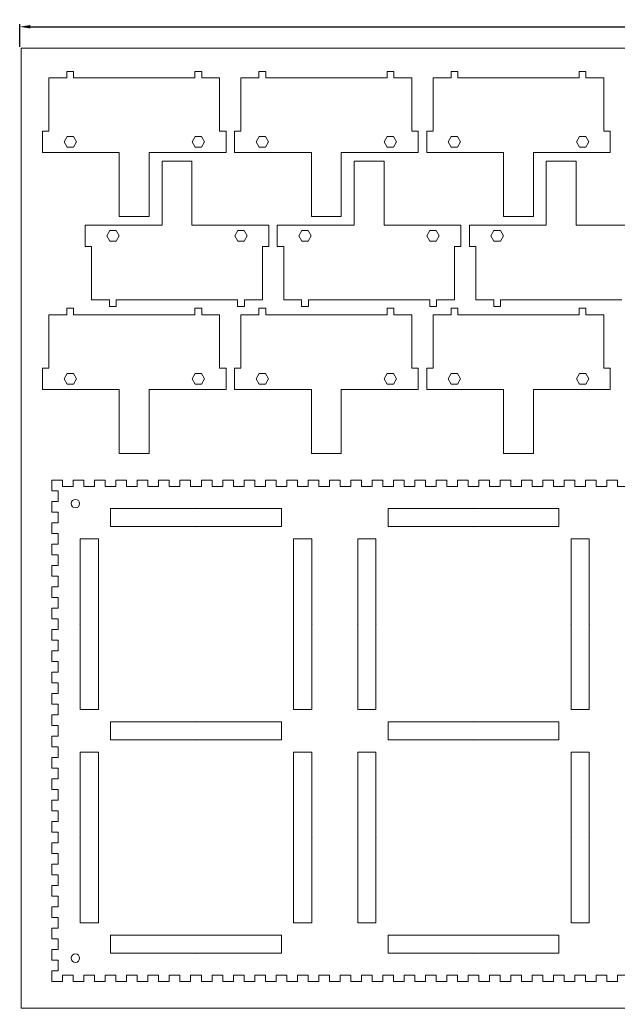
# Model space of a CAD drawing. Header units: millimetres. Extents: x -1 to 634, y 0 to 463.
# Drawn here: x -0.6 to 279.7, y 0 to 463.3 of the extents above; entities that cross this region are included whole.
import ezdxf

# ---------------------------------------------------------------- set-up
doc = ezdxf.new("R2010")
doc.units = ezdxf.units.MM
doc.header["$MEASUREMENT"] = 0
doc.layers.get('0').update_dxf_attribs({"linetype": 'CONTINUOUS', "lineweight": 0})
doc.layers.get('Defpoints').update_dxf_attribs({"linetype": 'CONTINUOUS'})
doc.styles.get("Standard").update_dxf_attribs({"font": 'txt', "width": 0.75})
doc.dimstyles.get("Standard").update_dxf_attribs({"dimtxt": 2.5, "dimasz": 2.5, "dimexe": 1.25, "dimexo": 0.625, "dimtad": 1, "dimtxsty": 'Standard', "dimcen": 2.5, "dimadec": 0, "dimazin": 0, "dimtfac": 1, "dimtmove": 0, "dimatfit": 3, "dimfxl": 1, "dimarcsym": 0})

# ---------------------------------------------------------------- blocks, each defined once
blk = doc.blocks.new('*D1')
at = {"color": 0, "linetype": 'Continuous', "lineweight": -2, "transparency": 16777216}
for p, q in [((-0.62, 450.62), (-0.62, 461.25)), ((4.38, 460), (287.12, 460)), ((594.38, 460), (311.62, 460)), ((599.38, 450.62), (599.38, 461.25))]:
    blk.add_line(p, q, dxfattribs=at)
at = {"color": 0, "linetype": 'Continuous', "transparency": 16777216}
for points in [[(4.38, 460.83), (4.38, 459.17), (-0.62, 460)], [(594.38, 460.83), (594.38, 459.17), (599.38, 460)]]:
    blk.add_solid(points, dxfattribs=at)
at = {"layer": 'Defpoints', "color": 0, "linetype": 'Continuous', "transparency": 16777216}
for p in [(599.38, 460), (-0.62, 450), (599.38, 450)]:
    blk.add_point(p, dxfattribs=at)
at = {"color": 0, "linetype": 'Continuous', "transparency": 16777216, "insert": (299.38, 460), "char_height": 5, "attachment_point": 5}
blk.add_mtext('\\A1;600.0000', dxfattribs=at)

msp = doc.modelspace()

# ---------------------------------------------------------------- linework, layer by layer
for p, q in [((13, 436), (13, 411)), ((13, 436), (21.4, 436)), ((21.4, 439.1), (24.6, 439.1)), ((21.4, 436), (21.4, 439.1)), ((24.6, 439.1), (24.6, 436)), ((24.6, 436), (81.4, 436)), ((81.4, 439.1), (84.6, 439.1)), ((81.4, 436), (81.4, 439.1)), ((84.6, 439.1), (84.6, 436)), ((84.6, 436), (93, 436)), ((93, 411), (93, 436)), ((103, 436), (103, 411)), ((103, 436), (111.4, 436)), ((111.4, 439.1), (114.6, 439.1)), ((111.4, 436), (111.4, 439.1)), ((114.6, 439.1), (114.6, 436)), ((114.6, 436), (171.4, 436)), ((171.4, 439.1), (174.6, 439.1)), ((171.4, 436), (171.4, 439.1)), ((174.6, 439.1), (174.6, 436)), ((174.6, 436), (183, 436)), ((183, 411), (183, 436)), ((193, 436), (193, 411)), ((193, 436), (201.4, 436)), ((201.4, 439.1), (204.6, 439.1)), ((201.4, 436), (201.4, 439.1)), ((204.6, 439.1), (204.6, 436)), ((204.6, 436), (261.4, 436)), ((261.4, 439.1), (264.6, 439.1)), ((261.4, 436), (261.4, 439.1)), ((264.6, 439.1), (264.6, 436)), ((264.6, 436), (273, 436)), ((273, 411), (273, 436)), ((13, 411), (10, 411)), ((10, 401), (10, 411)), ((21.5, 408.5), (20.1, 406)), ((24.5, 408.5), (21.5, 408.5)), ((24.5, 408.5), (25.9, 406)), ((81.5, 408.5), (80.1, 406)), ((84.5, 408.5), (81.5, 408.5)), ((84.5, 408.5), (85.9, 406)), ((93, 411), (96, 411)), ((96, 401), (96, 411)), ((103, 411), (100, 411)), ((100, 401), (100, 411)), ((111.5, 408.5), (110.1, 406)), ((114.5, 408.5), (111.5, 408.5)), ((114.5, 408.5), (115.9, 406)), ((171.5, 408.5), (170.1, 406)), ((174.5, 408.5), (171.5, 408.5)), ((174.5, 408.5), (175.9, 406)), ((183, 411), (186, 411)), ((186, 401), (186, 411)), ((193, 411), (190, 411)), ((190, 401), (190, 411)), ((201.5, 408.5), (200.1, 406)), ((204.5, 408.5), (201.5, 408.5)), ((204.5, 408.5), (205.9, 406)), ((261.5, 408.5), (260.1, 406)), ((264.5, 408.5), (261.5, 408.5)), ((264.5, 408.5), (265.9, 406)), ((273, 411), (276, 411)), ((276, 401), (276, 411)), ((20.1, 406), (21.5, 403.5)), ((21.5, 403.5), (24.5, 403.5)), ((25.9, 406), (24.5, 403.5)), ((80.1, 406), (81.5, 403.5)), ((81.5, 403.5), (84.5, 403.5)), ((85.9, 406), (84.5, 403.5)), ((110.1, 406), (111.5, 403.5)), ((111.5, 403.5), (114.5, 403.5)), ((115.9, 406), (114.5, 403.5)), ((170.1, 406), (171.5, 403.5)), ((171.5, 403.5), (174.5, 403.5)), ((175.9, 406), (174.5, 403.5)), ((200.1, 406), (201.5, 403.5)), ((201.5, 403.5), (204.5, 403.5)), ((205.9, 406), (204.5, 403.5)), ((260.1, 406), (261.5, 403.5)), ((261.5, 403.5), (264.5, 403.5)), ((265.9, 406), (264.5, 403.5)), ((10, 401), (46, 401)), ((46, 401), (46, 371)), ((60, 401), (96, 401)), ((60, 371), (60, 401)), ((100, 401), (136, 401)), ((136, 401), (136, 371)), ((150, 401), (186, 401)), ((150, 371), (150, 401)), ((190, 401), (226, 401)), ((226, 401), (226, 371)), ((240, 401), (276, 401)), ((240, 371), (240, 401)), ((80, 397), (66, 397)), ((66, 397), (66, 367)), ((80, 367), (80, 397)), ((170, 397), (156, 397)), ((156, 397), (156, 367)), ((170, 367), (170, 397)), ((260, 397), (246, 397)), ((246, 397), (246, 367)), ((260, 367), (260, 397)), ((46, 371), (60, 371)), ((136, 371), (150, 371)), ((226, 371), (240, 371)), ((66, 367), (30, 367)), ((30, 367), (30, 357)), ((116, 367), (80, 367)), ((116, 367), (116, 357)), ((156, 367), (120, 367)), ((120, 367), (120, 357)), ((206, 367), (170, 367)), ((206, 367), (206, 357)), ((246, 367), (210, 367)), ((210, 367), (210, 357)), ((296, 367), (260, 367)), ((40.1, 362), (41.5, 364.5)), ((41.5, 359.5), (40.1, 362)), ((44.5, 364.5), (41.5, 364.5)), ((45.9, 362), (44.5, 364.5)), ((44.5, 359.5), (45.9, 362)), ((100.1, 362), (101.5, 364.5)), ((101.5, 359.5), (100.1, 362)), ((104.5, 364.5), (101.5, 364.5)), ((105.9, 362), (104.5, 364.5)), ((104.5, 359.5), (105.9, 362)), ((130.1, 362), (131.5, 364.5)), ((131.5, 359.5), (130.1, 362)), ((134.5, 364.5), (131.5, 364.5)), ((135.9, 362), (134.5, 364.5)), ((134.5, 359.5), (135.9, 362)), ((190.1, 362), (191.5, 364.5)), ((191.5, 359.5), (190.1, 362)), ((194.5, 364.5), (191.5, 364.5)), ((195.9, 362), (194.5, 364.5)), ((194.5, 359.5), (195.9, 362)), ((220.1, 362), (221.5, 364.5)), ((221.5, 359.5), (220.1, 362)), ((224.5, 364.5), (221.5, 364.5)), ((225.9, 362), (224.5, 364.5)), ((224.5, 359.5), (225.9, 362)), ((33, 357), (30, 357)), ((33, 357), (33, 332)), ((41.5, 359.5), (44.5, 359.5)), ((101.5, 359.5), (104.5, 359.5)), ((113, 332), (113, 357)), ((113, 357), (116, 357)), ((123, 357), (120, 357)), ((123, 357), (123, 332)), ((131.5, 359.5), (134.5, 359.5)), ((191.5, 359.5), (194.5, 359.5)), ((203, 332), (203, 357)), ((203, 357), (206, 357)), ((213, 357), (210, 357)), ((213, 357), (213, 332)), ((221.5, 359.5), (224.5, 359.5)), ((41.4, 332), (33, 332)), ((41.4, 328.9), (41.4, 332)), ((101.4, 332), (44.6, 332)), ((44.6, 332), (44.6, 328.9)), ((101.4, 328.9), (101.4, 332)), ((113, 332), (104.6, 332)), ((104.6, 332), (104.6, 328.9)), ((131.4, 332), (123, 332)), ((131.4, 328.9), (131.4, 332)), ((191.4, 332), (134.6, 332)), ((134.6, 332), (134.6, 328.9)), ((191.4, 328.9), (191.4, 332)), ((203, 332), (194.6, 332)), ((194.6, 332), (194.6, 328.9)), ((221.4, 332), (213, 332)), ((221.4, 328.9), (221.4, 332)), ((281.4, 332), (224.6, 332)), ((224.6, 332), (224.6, 328.9)), ((13, 325), (13, 300)), ((13, 325), (21.4, 325)), ((21.4, 328.1), (24.6, 328.1)), ((21.4, 325), (21.4, 328.1)), ((24.6, 328.1), (24.6, 325)), ((24.6, 325), (81.4, 325)), ((44.6, 328.9), (41.4, 328.9)), ((81.4, 328.1), (84.6, 328.1)), ((81.4, 325), (81.4, 328.1)), ((84.6, 328.1), (84.6, 325)), ((84.6, 325), (93, 325)), ((93, 300), (93, 325)), ((104.6, 328.9), (101.4, 328.9)), ((103, 325), (103, 300)), ((103, 325), (111.4, 325)), ((111.4, 328.1), (114.6, 328.1)), ((111.4, 325), (111.4, 328.1)), ((114.6, 328.1), (114.6, 325)), ((114.6, 325), (171.4, 325)), ((134.6, 328.9), (131.4, 328.9)), ((171.4, 328.1), (174.6, 328.1)), ((171.4, 325), (171.4, 328.1)), ((174.6, 328.1), (174.6, 325)), ((174.6, 325), (183, 325)), ((183, 300), (183, 325)), ((194.6, 328.9), (191.4, 328.9)), ((193, 325), (193, 300)), ((193, 325), (201.4, 325)), ((201.4, 328.1), (204.6, 328.1)), ((201.4, 325), (201.4, 328.1)), ((204.6, 328.1), (204.6, 325)), ((204.6, 325), (261.4, 325)), ((224.6, 328.9), (221.4, 328.9)), ((261.4, 328.1), (264.6, 328.1)), ((261.4, 325), (261.4, 328.1)), ((264.6, 328.1), (264.6, 325)), ((264.6, 325), (273, 325)), ((273, 300), (273, 325)), ((13, 300), (10, 300)), ((10, 290), (10, 300)), ((21.5, 297.5), (20.1, 295)), ((24.5, 297.5), (21.5, 297.5)), ((24.5, 297.5), (25.9, 295)), ((81.5, 297.5), (80.1, 295)), ((84.5, 297.5), (81.5, 297.5)), ((84.5, 297.5), (85.9, 295)), ((93, 300), (96, 300)), ((96, 290), (96, 300)), ((103, 300), (100, 300)), ((100, 290), (100, 300)), ((111.5, 297.5), (110.1, 295)), ((114.5, 297.5), (111.5, 297.5)), ((114.5, 297.5), (115.9, 295)), ((171.5, 297.5), (170.1, 295)), ((174.5, 297.5), (171.5, 297.5)), ((174.5, 297.5), (175.9, 295)), ((183, 300), (186, 300)), ((186, 290), (186, 300)), ((193, 300), (190, 300)), ((190, 290), (190, 300)), ((201.5, 297.5), (200.1, 295)), ((204.5, 297.5), (201.5, 297.5)), ((204.5, 297.5), (205.9, 295)), ((261.5, 297.5), (260.1, 295)), ((264.5, 297.5), (261.5, 297.5)), ((264.5, 297.5), (265.9, 295)), ((273, 300), (276, 300)), ((276, 290), (276, 300)), ((20.1, 295), (21.5, 292.5)), ((21.5, 292.5), (24.5, 292.5)), ((25.9, 295), (24.5, 292.5)), ((80.1, 295), (81.5, 292.5)), ((81.5, 292.5), (84.5, 292.5)), ((85.9, 295), (84.5, 292.5)), ((110.1, 295), (111.5, 292.5)), ((111.5, 292.5), (114.5, 292.5)), ((115.9, 295), (114.5, 292.5)), ((170.1, 295), (171.5, 292.5)), ((171.5, 292.5), (174.5, 292.5)), ((175.9, 295), (174.5, 292.5)), ((200.1, 295), (201.5, 292.5)), ((201.5, 292.5), (204.5, 292.5)), ((205.9, 295), (204.5, 292.5)), ((260.1, 295), (261.5, 292.5)), ((261.5, 292.5), (264.5, 292.5)), ((265.9, 295), (264.5, 292.5)), ((10, 290), (46, 290)), ((46, 290), (46, 260)), ((60, 290), (96, 290)), ((60, 260), (60, 290)), ((100, 290), (136, 290)), ((136, 290), (136, 260)), ((150, 290), (186, 290)), ((150, 260), (150, 290)), ((190, 290), (226, 290)), ((226, 290), (226, 260)), ((240, 290), (276, 290)), ((240, 260), (240, 290)), ((46, 260), (60, 260)), ((136, 260), (150, 260)), ((226, 260), (240, 260)), ((14.4261, 242.488), (14.4261, 247.488)), ((14.4261, 247.488), (19.4261, 247.488)), ((19.4261, 247.488), (19.4261, 244.488)), ((24.4261, 244.488), (24.4261, 247.488)), ((24.4261, 247.488), (29.4261, 247.488)), ((29.4261, 247.488), (29.4261, 244.488)), ((34.4261, 244.488), (34.4261, 247.488)), ((34.4261, 247.488), (39.4261, 247.488)), ((39.4261, 247.488), (39.4261, 244.488)), ((44.4261, 244.488), (44.4261, 247.488)), ((44.4261, 247.488), (49.4261, 247.488)), ((49.4261, 247.488), (49.4261, 244.488)), ((54.4261, 244.488), (54.4261, 247.488)), ((54.4261, 247.488), (59.4261, 247.488)), ((59.4261, 247.488), (59.4261, 244.488)), ((64.4261, 244.488), (64.4261, 247.488)), ((64.4261, 247.488), (69.4261, 247.488)), ((69.4261, 247.488), (69.4261, 244.488)), ((74.4261, 244.488), (74.4261, 247.488)), ((74.4261, 247.488), (79.4261, 247.488)), ((79.4261, 247.488), (79.4261, 244.488)), ((84.4261, 244.488), (84.4261, 247.488)), ((84.4261, 247.488), (89.4261, 247.488)), ((89.4261, 247.488), (89.4261, 244.488)), ((94.4261, 244.488), (94.4261, 247.488)), ((94.4261, 247.488), (99.4261, 247.488)), ((99.4261, 247.488), (99.4261, 244.488)), ((104.4261, 244.488), (104.4261, 247.488)), ((104.4261, 247.488), (109.4261, 247.488)), ((109.4261, 247.488), (109.4261, 244.488)), ((114.4261, 244.488), (114.4261, 247.488)), ((114.4261, 247.488), (119.4261, 247.488)), ((119.4261, 247.488), (119.4261, 244.488)), ((124.4261, 244.488), (124.4261, 247.488)), ((124.4261, 247.488), (129.4261, 247.488)), ((129.4261, 247.488), (129.4261, 244.488)), ((134.4261, 244.488), (134.4261, 247.488)), ((134.4261, 247.488), (139.4261, 247.488)), ((139.4261, 247.488), (139.4261, 244.488)), ((144.4261, 244.488), (144.4261, 247.488)), ((144.4261, 247.488), (149.4261, 247.488)), ((149.4261, 247.488), (149.4261, 244.488)), ((154.4261, 244.488), (154.4261, 247.488)), ((154.4261, 247.488), (159.4261, 247.488)), ((159.4261, 247.488), (159.4261, 244.488)), ((164.4261, 244.488), (164.4261, 247.488)), ((164.4261, 247.488), (169.4261, 247.488)), ((169.4261, 247.488), (169.4261, 244.488)), ((174.4261, 244.488), (174.4261, 247.488)), ((174.4261, 247.488), (179.4261, 247.488)), ((179.4261, 247.488), (179.4261, 244.488)), ((184.4261, 244.488), (184.4261, 247.488)), ((184.4261, 247.488), (189.4261, 247.488)), ((189.4261, 247.488), (189.4261, 244.488)), ((194.4261, 244.488), (194.4261, 247.488)), ((194.4261, 247.488), (199.4261, 247.488)), ((199.4261, 247.488), (199.4261, 244.488)), ((204.4261, 244.488), (204.4261, 247.488)), ((204.4261, 247.488), (209.4261, 247.488)), ((209.4261, 247.488), (209.4261, 244.488)), ((214.4261, 244.488), (214.4261, 247.488)), ((214.4261, 247.488), (219.4261, 247.488)), ((219.4261, 247.488), (219.4261, 244.488)), ((224.4261, 244.488), (224.4261, 247.488)), ((224.4261, 247.488), (229.4261, 247.488)), ((229.4261, 247.488), (229.4261, 244.488)), ((234.4261, 244.488), (234.4261, 247.488)), ((234.4261, 247.488), (239.4261, 247.488)), ((239.4261, 247.488), (239.4261, 244.488)), ((244.4261, 244.488), (244.4261, 247.488)), ((244.4261, 247.488), (249.4261, 247.488)), ((249.4261, 247.488), (249.4261, 244.488)), ((254.4261, 244.488), (254.4261, 247.488)), ((254.4261, 247.488), (259.4261, 247.488)), ((259.4261, 247.488), (259.4261, 244.488)), ((264.4261, 244.488), (264.4261, 247.488)), ((264.4261, 247.488), (269.4261, 247.488)), ((269.4261, 247.488), (269.4261, 244.488)), ((274.4261, 244.488), (274.4261, 247.488)), ((274.4261, 247.488), (279.4261, 247.488)), ((279.4261, 247.488), (279.4261, 244.488)), ((17.4261, 242.488), (14.4261, 242.488)), ((17.4261, 237.488), (17.4261, 242.488)), ((19.4261, 244.488), (24.4261, 244.488)), ((29.4261, 244.488), (34.4261, 244.488)), ((39.4261, 244.488), (44.4261, 244.488)), ((49.4261, 244.488), (54.4261, 244.488)), ((59.4261, 244.488), (64.4261, 244.488)), ((69.4261, 244.488), (74.4261, 244.488)), ((79.4261, 244.488), (84.4261, 244.488)), ((89.4261, 244.488), (94.4261, 244.488)), ((99.4261, 244.488), (104.4261, 244.488)), ((109.4261, 244.488), (114.4261, 244.488)), ((119.4261, 244.488), (124.4261, 244.488)), ((129.4261, 244.488), (134.4261, 244.488)), ((139.4261, 244.488), (144.4261, 244.488)), ((149.4261, 244.488), (154.4261, 244.488)), ((159.4261, 244.488), (164.4261, 244.488)), ((169.4261, 244.488), (174.4261, 244.488)), ((179.4261, 244.488), (184.4261, 244.488)), ((189.4261, 244.488), (194.4261, 244.488)), ((199.4261, 244.488), (204.4261, 244.488)), ((209.4261, 244.488), (214.4261, 244.488)), ((219.4261, 244.488), (224.4261, 244.488)), ((229.4261, 244.488), (234.4261, 244.488)), ((239.4261, 244.488), (244.4261, 244.488)), ((249.4261, 244.488), (254.4261, 244.488)), ((259.4261, 244.488), (264.4261, 244.488)), ((269.4261, 244.488), (274.4261, 244.488)), ((279.4261, 244.488), (284.4261, 244.488)), ((14.4261, 232.488), (14.4261, 237.488)), ((14.4261, 237.488), (17.4261, 237.488)), ((17.4261, 232.488), (14.4261, 232.488)), ((17.4261, 227.488), (17.4261, 232.488)), ((121.9261, 234.238), (41.9261, 234.238)), ((81.9261, 234.488), (81.9261, 234.488)), ((251.9261, 234.238), (171.9261, 234.238)), ((211.9261, 234.488), (211.9261, 234.488)), ((14.4261, 222.488), (14.4261, 227.488)), ((14.4261, 227.488), (17.4261, 227.488)), ((17.4261, 222.488), (14.4261, 222.488)), ((17.4261, 217.488), (17.4261, 222.488)), ((41.9261, 225.738), (121.9261, 225.738)), ((81.9261, 225.488), (81.9261, 225.488)), ((171.9261, 225.738), (251.9261, 225.738)), ((211.9261, 225.488), (211.9261, 225.488)), ((27.6761, 219.988), (27.6761, 139.988)), ((36.1761, 139.988), (36.1761, 219.988)), ((127.6761, 219.988), (127.6761, 139.988)), ((136.1761, 139.988), (136.1761, 219.988)), ((157.6761, 219.988), (157.6761, 139.988)), ((166.1761, 139.988), (166.1761, 219.988)), ((257.6761, 219.988), (257.6761, 139.988)), ((266.1761, 139.988), (266.1761, 219.988)), ((14.4261, 212.488), (14.4261, 217.488)), ((14.4261, 217.488), (17.4261, 217.488)), ((17.4261, 212.488), (14.4261, 212.488)), ((17.4261, 207.488), (17.4261, 212.488)), ((14.4261, 202.488), (14.4261, 207.488)), ((14.4261, 207.488), (17.4261, 207.488)), ((17.4261, 202.488), (14.4261, 202.488)), ((17.4261, 197.488), (17.4261, 202.488)), ((14.4261, 192.488), (14.4261, 197.488)), ((14.4261, 197.488), (17.4261, 197.488)), ((17.4261, 192.488), (14.4261, 192.488)), ((17.4261, 187.488), (17.4261, 192.488)), ((14.4261, 182.488), (14.4261, 187.488)), ((14.4261, 187.488), (17.4261, 187.488)), ((17.4261, 182.488), (14.4261, 182.488)), ((17.4261, 177.488), (17.4261, 182.488)), ((14.4261, 172.488), (14.4261, 177.488)), ((14.4261, 177.488), (17.4261, 177.488)), ((27.4261, 179.988), (27.4261, 179.988)), ((36.4261, 179.988), (36.4261, 179.988)), ((127.4261, 179.988), (127.4261, 179.988)), ((136.4261, 179.988), (136.4261, 179.988)), ((157.4261, 179.988), (157.4261, 179.988)), ((166.4261, 179.988), (166.4261, 179.988)), ((257.4261, 179.988), (257.4261, 179.988)), ((266.4261, 179.988), (266.4261, 179.988)), ((17.4261, 172.488), (14.4261, 172.488)), ((17.4261, 167.488), (17.4261, 172.488)), ((14.4261, 162.488), (14.4261, 167.488)), ((14.4261, 167.488), (17.4261, 167.488)), ((17.4261, 162.488), (14.4261, 162.488)), ((17.4261, 157.488), (17.4261, 162.488)), ((14.4261, 152.488), (14.4261, 157.488)), ((14.4261, 157.488), (17.4261, 157.488)), ((17.4261, 152.488), (14.4261, 152.488)), ((17.4261, 147.488), (17.4261, 152.488)), ((14.4261, 142.488), (14.4261, 147.488)), ((14.4261, 147.488), (17.4261, 147.488)), ((17.4261, 142.488), (14.4261, 142.488)), ((17.4261, 137.488), (17.4261, 142.488)), ((14.4261, 132.488), (14.4261, 137.488)), ((14.4261, 137.488), (17.4261, 137.488)), ((81.9261, 134.488), (81.9261, 134.488)), ((211.9261, 134.488), (211.9261, 134.488)), ((17.4261, 132.488), (14.4261, 132.488)), ((17.4261, 127.488), (17.4261, 132.488)), ((121.9261, 134.238), (41.9261, 134.238)), ((251.9261, 134.238), (171.9261, 134.238)), ((14.4261, 122.488), (14.4261, 127.488)), ((14.4261, 127.488), (17.4261, 127.488)), ((41.9261, 125.738), (121.9261, 125.738)), ((81.9261, 125.488), (81.9261, 125.488)), ((171.9261, 125.738), (251.9261, 125.738)), ((211.9261, 125.488), (211.9261, 125.488)), ((17.4261, 122.488), (14.4261, 122.488)), ((17.4261, 117.488), (17.4261, 122.488)), ((14.4261, 112.488), (14.4261, 117.488)), ((14.4261, 117.488), (17.4261, 117.488)), ((27.6761, 119.988), (27.6761, 39.988)), ((36.1761, 39.988), (36.1761, 119.988)), ((127.6761, 119.988), (127.6761, 39.988)), ((136.1761, 39.988), (136.1761, 119.988)), ((157.6761, 119.988), (157.6761, 39.988)), ((166.1761, 39.988), (166.1761, 119.988)), ((257.6761, 119.988), (257.6761, 39.988)), ((266.1761, 39.988), (266.1761, 119.988)), ((17.4261, 112.488), (14.4261, 112.488)), ((17.4261, 107.488), (17.4261, 112.488)), ((14.4261, 102.488), (14.4261, 107.488)), ((14.4261, 107.488), (17.4261, 107.488)), ((17.4261, 102.488), (14.4261, 102.488)), ((17.4261, 97.488), (17.4261, 102.488)), ((14.4261, 92.488), (14.4261, 97.488)), ((14.4261, 97.488), (17.4261, 97.488)), ((17.4261, 92.488), (14.4261, 92.488)), ((17.4261, 87.488), (17.4261, 92.488)), ((14.4261, 82.488), (14.4261, 87.488)), ((14.4261, 87.488), (17.4261, 87.488)), ((17.4261, 82.488), (14.4261, 82.488)), ((17.4261, 77.488), (17.4261, 82.488)), ((27.4261, 79.988), (27.4261, 79.988)), ((36.4261, 79.988), (36.4261, 79.988)), ((127.4261, 79.988), (127.4261, 79.988)), ((136.4261, 79.988), (136.4261, 79.988)), ((157.4261, 79.988), (157.4261, 79.988)), ((166.4261, 79.988), (166.4261, 79.988)), ((257.4261, 79.988), (257.4261, 79.988)), ((266.4261, 79.988), (266.4261, 79.988)), ((14.4261, 72.488), (14.4261, 77.488)), ((14.4261, 77.488), (17.4261, 77.488)), ((17.4261, 72.488), (14.4261, 72.488)), ((17.4261, 67.488), (17.4261, 72.488)), ((14.4261, 62.488), (14.4261, 67.488)), ((14.4261, 67.488), (17.4261, 67.488)), ((17.4261, 62.488), (14.4261, 62.488)), ((17.4261, 57.488), (17.4261, 62.488)), ((14.4261, 52.488), (14.4261, 57.488)), ((14.4261, 57.488), (17.4261, 57.488)), ((17.4261, 52.488), (14.4261, 52.488)), ((17.4261, 47.488), (17.4261, 52.488)), ((14.4261, 42.488), (14.4261, 47.488)), ((14.4261, 47.488), (17.4261, 47.488)), ((17.4261, 42.488), (14.4261, 42.488)), ((17.4261, 37.488), (17.4261, 42.488)), ((14.4261, 32.488), (14.4261, 37.488)), ((14.4261, 37.488), (17.4261, 37.488)), ((17.4261, 32.488), (14.4261, 32.488)), ((17.4261, 27.488), (17.4261, 32.488)), ((121.9261, 34.238), (41.9261, 34.238)), ((251.9261, 34.238), (171.9261, 34.238)), ((14.4261, 22.488), (14.4261, 27.488)), ((14.4261, 27.488), (17.4261, 27.488)), ((41.9261, 25.738), (121.9261, 25.738)), ((81.9261, 25.488), (81.9261, 25.488)), ((171.9261, 25.738), (251.9261, 25.738)), ((211.9261, 25.488), (211.9261, 25.488)), ((17.4261, 22.488), (14.4261, 22.488)), ((17.4261, 17.488), (17.4261, 22.488)), ((14.4261, 17.488), (17.4261, 17.488)), ((14.4261, 12.488), (14.4261, 17.488)), ((19.4261, 12.488), (19.4261, 15.488)), ((19.4261, 15.488), (24.4261, 15.488)), ((24.4261, 15.488), (24.4261, 12.488)), ((29.4261, 12.488), (29.4261, 15.488)), ((29.4261, 15.488), (34.4261, 15.488)), ((34.4261, 15.488), (34.4261, 12.488)), ((39.4261, 12.488), (39.4261, 15.488)), ((39.4261, 15.488), (44.4261, 15.488)), ((44.4261, 15.488), (44.4261, 12.488)), ((49.4261, 12.488), (49.4261, 15.488)), ((49.4261, 15.488), (54.4261, 15.488)), ((54.4261, 15.488), (54.4261, 12.488)), ((59.4261, 12.488), (59.4261, 15.488)), ((59.4261, 15.488), (64.4261, 15.488)), ((64.4261, 15.488), (64.4261, 12.488)), ((69.4261, 12.488), (69.4261, 15.488)), ((69.4261, 15.488), (74.4261, 15.488)), ((74.4261, 15.488), (74.4261, 12.488)), ((79.4261, 12.488), (79.4261, 15.488)), ((79.4261, 15.488), (84.4261, 15.488)), ((84.4261, 15.488), (84.4261, 12.488)), ((89.4261, 12.488), (89.4261, 15.488)), ((89.4261, 15.488), (94.4261, 15.488)), ((94.4261, 15.488), (94.4261, 12.488)), ((99.4261, 12.488), (99.4261, 15.488)), ((99.4261, 15.488), (104.4261, 15.488)), ((104.4261, 15.488), (104.4261, 12.488)), ((109.4261, 12.488), (109.4261, 15.488)), ((109.4261, 15.488), (114.4261, 15.488)), ((114.4261, 15.488), (114.4261, 12.488)), ((119.4261, 12.488), (119.4261, 15.488)), ((119.4261, 15.488), (124.4261, 15.488)), ((124.4261, 15.488), (124.4261, 12.488)), ((129.4261, 12.488), (129.4261, 15.488)), ((129.4261, 15.488), (134.4261, 15.488)), ((134.4261, 15.488), (134.4261, 12.488)), ((139.4261, 12.488), (139.4261, 15.488)), ((139.4261, 15.488), (144.4261, 15.488)), ((144.4261, 15.488), (144.4261, 12.488)), ((149.4261, 12.488), (149.4261, 15.488)), ((149.4261, 15.488), (154.4261, 15.488)), ((154.4261, 15.488), (154.4261, 12.488)), ((159.4261, 12.488), (159.4261, 15.488)), ((159.4261, 15.488), (164.4261, 15.488)), ((164.4261, 15.488), (164.4261, 12.488)), ((169.4261, 12.488), (169.4261, 15.488)), ((169.4261, 15.488), (174.4261, 15.488)), ((174.4261, 15.488), (174.4261, 12.488)), ((179.4261, 12.488), (179.4261, 15.488)), ((179.4261, 15.488), (184.4261, 15.488)), ((184.4261, 15.488), (184.4261, 12.488)), ((189.4261, 12.488), (189.4261, 15.488)), ((189.4261, 15.488), (194.4261, 15.488)), ((194.4261, 15.488), (194.4261, 12.488)), ((199.4261, 12.488), (199.4261, 15.488)), ((199.4261, 15.488), (204.4261, 15.488)), ((204.4261, 15.488), (204.4261, 12.488)), ((209.4261, 12.488), (209.4261, 15.488)), ((209.4261, 15.488), (214.4261, 15.488)), ((214.4261, 15.488), (214.4261, 12.488)), ((219.4261, 12.488), (219.4261, 15.488)), ((219.4261, 15.488), (224.4261, 15.488)), ((224.4261, 15.488), (224.4261, 12.488)), ((229.4261, 12.488), (229.4261, 15.488)), ((229.4261, 15.488), (234.4261, 15.488)), ((234.4261, 15.488), (234.4261, 12.488)), ((239.4261, 12.488), (239.4261, 15.488)), ((239.4261, 15.488), (244.4261, 15.488)), ((244.4261, 15.488), (244.4261, 12.488)), ((249.4261, 12.488), (249.4261, 15.488)), ((249.4261, 15.488), (254.4261, 15.488)), ((254.4261, 15.488), (254.4261, 12.488)), ((259.4261, 12.488), (259.4261, 15.488)), ((259.4261, 15.488), (264.4261, 15.488)), ((264.4261, 15.488), (264.4261, 12.488)), ((269.4261, 12.488), (269.4261, 15.488)), ((269.4261, 15.488), (274.4261, 15.488)), ((274.4261, 15.488), (274.4261, 12.488)), ((279.4261, 12.488), (279.4261, 15.488)), ((279.4261, 15.488), (284.4261, 15.488)), ((19.4261, 12.488), (14.4261, 12.488)), ((24.4261, 12.488), (29.4261, 12.488)), ((34.4261, 12.488), (39.4261, 12.488)), ((44.4261, 12.488), (49.4261, 12.488)), ((54.4261, 12.488), (59.4261, 12.488)), ((64.4261, 12.488), (69.4261, 12.488)), ((74.4261, 12.488), (79.4261, 12.488)), ((84.4261, 12.488), (89.4261, 12.488)), ((94.4261, 12.488), (99.4261, 12.488)), ((104.4261, 12.488), (109.4261, 12.488)), ((114.4261, 12.488), (119.4261, 12.488)), ((124.4261, 12.488), (129.4261, 12.488)), ((134.4261, 12.488), (139.4261, 12.488)), ((144.4261, 12.488), (149.4261, 12.488)), ((154.4261, 12.488), (159.4261, 12.488)), ((164.4261, 12.488), (169.4261, 12.488)), ((174.4261, 12.488), (179.4261, 12.488)), ((184.4261, 12.488), (189.4261, 12.488)), ((194.4261, 12.488), (199.4261, 12.488)), ((204.4261, 12.488), (209.4261, 12.488)), ((214.4261, 12.488), (219.4261, 12.488)), ((224.4261, 12.488), (229.4261, 12.488)), ((234.4261, 12.488), (239.4261, 12.488)), ((244.4261, 12.488), (249.4261, 12.488)), ((254.4261, 12.488), (259.4261, 12.488)), ((264.4261, 12.488), (269.4261, 12.488)), ((274.4261, 12.488), (279.4261, 12.488))]:
    msp.add_line(p, q)
at = {"linetype": 'Continuous'}
for p, q in [((41.9261, 234.238), (41.9261, 225.738)), ((121.9261, 225.738), (121.9261, 234.238)), ((171.9261, 225.738), (171.9261, 234.238)), ((251.9261, 225.738), (251.9261, 234.238)), ((36.1761, 219.988), (27.6761, 219.988)), ((136.1761, 219.988), (127.6761, 219.988)), ((166.1761, 219.988), (157.6761, 219.988)), ((266.1761, 219.988), (257.6761, 219.988)), ((27.6761, 139.988), (36.1761, 139.988)), ((127.6761, 139.988), (136.1761, 139.988)), ((157.6761, 139.988), (166.1761, 139.988)), ((257.6761, 139.988), (266.1761, 139.988)), ((41.9261, 134.238), (41.9261, 125.738)), ((121.9261, 125.738), (121.9261, 134.238)), ((171.9261, 134.238), (171.9261, 125.738)), ((251.9261, 125.738), (251.9261, 134.238)), ((36.1761, 119.988), (27.6761, 119.988)), ((136.1761, 119.988), (127.6761, 119.988)), ((166.1761, 119.988), (157.6761, 119.988)), ((266.1761, 119.988), (257.6761, 119.988)), ((27.6761, 39.988), (36.1761, 39.988)), ((136.1761, 39.988), (127.6761, 39.988)), ((166.1761, 39.988), (157.6761, 39.988)), ((266.1761, 39.988), (257.6761, 39.988)), ((41.9261, 25.738), (41.9261, 34.238)), ((121.9261, 34.238), (121.9261, 25.738)), ((171.9261, 25.738), (171.9261, 34.238)), ((251.9261, 34.238), (251.9261, 25.738))]:
    msp.add_line(p, q, dxfattribs=at)
msp.add_lwpolyline([(0, 0), (600, 0), (600, 450), (0, 450)], close=True, dxfattribs=at)
for centre in [(25.4261, 236.488), (25.4261, 23.488)]:
    msp.add_circle(centre, 2)

# ---------------------------------------------------------------- dimensions: what is measured, and where the dimension line sits
at = {"color": 3, "linetype": 'Continuous'}
dim = msp.add_linear_dim(base=(599.375, 460), p1=(-0.625, 450), p2=(599.375, 450), dimstyle='Standard', override={"dimtxt": 5, "dimasz": 5, "dimgap": 1, "dimtad": 0, "dimtih": 1, "dimtoh": 0, "dimdec": 4, "dimzin": 0, "dimdsep": 46, "dimcen": 0.09, "dimtdec": 4, "dimtofl": 0, "dimtolj": 1, "dimtzin": 0}, dxfattribs=at)
dim.commit()
dim.dimension.update_dxf_attribs({"geometry": '*D1', "text_midpoint": (299.375, 460)})

doc.saveas('drawing.dxf')
